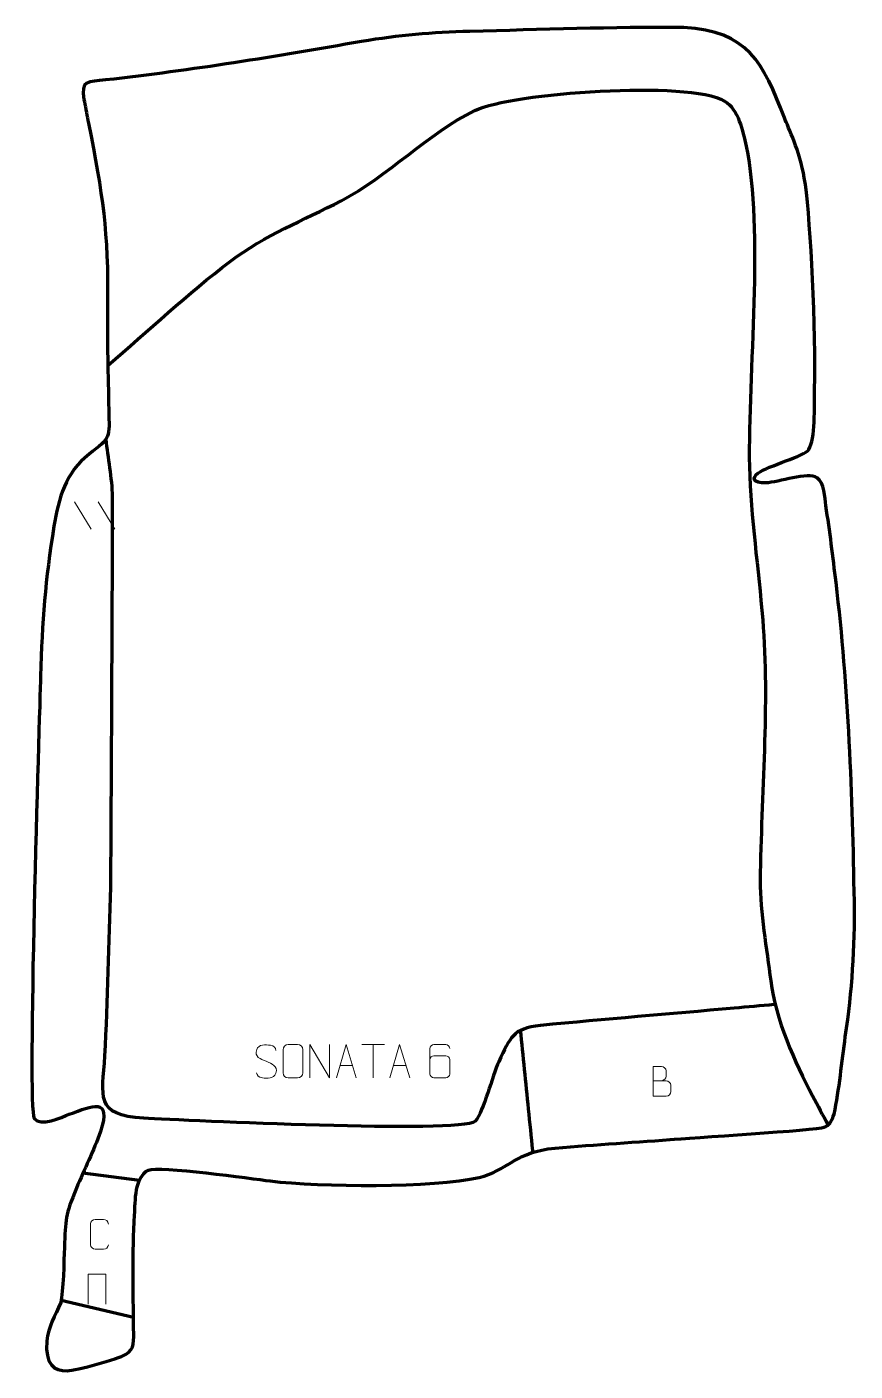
# Model space of a CAD drawing. Header units: millimetres. Extents: x -652 to -32, y -109 to 897.
import ezdxf

# ---------------------------------------------------------------- set-up
doc = ezdxf.new("R2010")
doc.units = ezdxf.units.MM
doc.header["$MEASUREMENT"] = 0
doc.layers.add('layer 2', color=7, linetype='Continuous')
doc.layers.add('layer 3', color=7, linetype='Continuous')

msp = doc.modelspace()

# ---------------------------------------------------------------- linework, layer by layer
at = {"layer": 'layer 2', "color": 142, "lineweight": 158}
for points, knots in [([(-591.4655, 644.0328), (-561.3646, 669.7991), (-531.3729, 697.9307), (-499.923, 721.8227), (-499.923, 721.8227), (-473.5696, 741.8428), (-445.4464, 752.3821), (-416.6813, 767.3439), (-416.6813, 767.3439), (-381.3496, 785.7212), (-352.0621, 817.5389), (-316.5841, 834.8997), (-316.5841, 834.8997), (-289.2338, 848.2833), (-156.2707, 857.7253), (-129.6027, 841.9613), (-129.6027, 841.9613), (-119.3384, 835.8938), (-115.8927, 819.2534), (-113.5272, 808.2798), (-113.5272, 808.2798), (-100.0129, 745.5861), (-112.2789, 638.1568), (-111.0556, 568.2957), (-111.0556, 568.2957), (-109.9651, 529.6408), (-104.2399, 492.0339), (-101.0784, 453.6263), (-101.0784, 453.6263), (-95.8953, 390.6576), (-102.2272, 321.9933), (-102.9928, 258.4868), (-102.9928, 258.4868), (-102.9919, 234.1128), (-98.007, 207.6432), (-95.0605, 183.214), (-95.0605, 183.214), (-91.4796, 155.0917), (-77.2009, 122.0385), (-63.7134, 97.1515), (-63.7134, 97.1515), (-59.8146, 89.9574), (-56.0174, 82.7092), (-52.1872, 75.4786)], [0, 0, 0, 0, 0.083333333, 0.083333333, 0.083333333, 0.083333333, 0.166666667, 0.166666667, 0.166666667, 0.166666667, 0.25, 0.25, 0.25, 0.25, 0.333333333, 0.333333333, 0.333333333, 0.333333333, 0.416666667, 0.416666667, 0.416666667, 0.416666667, 0.5, 0.5, 0.5, 0.5, 0.583333333, 0.583333333, 0.583333333, 0.583333333, 0.666666667, 0.666666667, 0.666666667, 0.666666667, 0.75, 0.75, 0.75, 0.75, 0.833333333, 0.833333333, 0.833333333, 0.833333333, 1, 1, 1, 1]), ([(-92.5596, 165.5317), (-102.5221, 164.6356), (-112.4845, 163.7396), (-122.447, 162.8435), (-122.447, 162.8435), (-170.772, 158.5082), (-219.1301, 154.5375), (-267.433, 149.9592), (-267.433, 149.9592), (-288.6124, 147.2199), (-290.015, 141.2065), (-298.6275, 122.7943), (-298.6275, 122.7943), (-303.7352, 111.8749), (-309.8687, 86.1394), (-316.314, 78.151), (-316.314, 78.151), (-328.2198, 68.8397), (-532.6141, 78.7816), (-564.4438, 80.495), (-564.4438, 80.495), (-601.8657, 82.6144), (-595.4167, 96.5615), (-593.691, 127.12), (-593.691, 127.12), (-591.3273, 168.9761), (-590.7601, 211.5207), (-589.1832, 253.5055), (-589.1832, 253.5055), (-588.7509, 350.079), (-588.1071, 446.6976), (-587.8801, 543.2661), (-587.8801, 543.2661), (-587.8489, 556.5157), (-590.757, 572.5955), (-592.4335, 586.0737), (-592.4335, 586.0737), (-592.4335, 586.0737), (-592.7993, 589.0148), (-592.7993, 589.0148)], [0, 0, 0, 0, 0.090909091, 0.090909091, 0.090909091, 0.090909091, 0.181818182, 0.181818182, 0.181818182, 0.181818182, 0.272727273, 0.272727273, 0.272727273, 0.272727273, 0.363636364, 0.363636364, 0.363636364, 0.363636364, 0.454545455, 0.454545455, 0.454545455, 0.454545455, 0.545454545, 0.545454545, 0.545454545, 0.545454545, 0.636363636, 0.636363636, 0.636363636, 0.636363636, 0.727272727, 0.727272727, 0.727272727, 0.727272727, 0.818181818, 0.818181818, 0.818181818, 0.818181818, 1, 1, 1, 1]), ([(-282.6632, 146.6138), (-280.6554, 126.8769), (-278.6477, 107.14), (-276.6399, 87.4032), (-276.6399, 87.4032), (-275.5858, 77.0413), (-274.5318, 66.6794), (-273.4777, 56.3176), (-273.4777, 56.3176), (-273.4777, 56.3176), (-273.3271, 54.8373), (-273.3271, 54.8373)], [0, 0, 0, 0, 0.25, 0.25, 0.25, 0.25, 0.5, 0.5, 0.5, 0.5, 1, 1, 1, 1])]:
    msp.add_open_spline(points, degree=3, knots=knots, dxfattribs=at)
at = {"layer": 'layer 2', "color": 250, "lineweight": 9}
for points in [[(-616.3257, 541.8791), (-616.3257, 541.8791), (-603.9614, 521.3348), (-603.9614, 521.3348)], [(-598.5958, 541.8791), (-598.5958, 541.8791), (-586.2315, 521.3348), (-586.2315, 521.3348)], [(-401.3509, 135.558), (-401.3509, 135.558), (-384.3637, 135.558), (-384.3637, 135.558)], [(-392.8571, 110.628), (-392.8571, 110.628), (-392.8571, 135.5815), (-392.8571, 135.5815)], [(-417.6051, 119.8774), (-417.6051, 119.8774), (-408.1094, 119.8774), (-408.1094, 119.8774)], [(-377.6051, 119.8774), (-377.6051, 119.8774), (-368.1094, 119.8774), (-368.1094, 119.8774)]]:
    msp.add_open_spline(points, degree=3, dxfattribs=at)
for points, knots in [([(-472.8572, 123.1048), (-477.1055, 124.5752), (-482.0136, 126.371), (-480.0085, 131.8913), (-480.0085, 131.8913), (-478.505, 136.0312), (-473.2914, 135.6427), (-469.6878, 135.0416), (-469.6878, 135.0416), (-466.8272, 134.5644), (-465.9625, 133.3512), (-465.6519, 131.2671)], [0, 0, 0, 0, 0.25, 0.25, 0.25, 0.25, 0.5, 0.5, 0.5, 0.5, 1, 1, 1, 1]), ([(-456.3768, 135.5812), (-454.0511, 135.5812), (-451.725, 135.5812), (-449.3989, 135.5812), (-449.3989, 135.5812), (-447.4523, 135.6168), (-445.4609, 134.1252), (-445.4342, 131.6876), (-445.4342, 131.6876), (-445.4346, 125.9407), (-445.4346, 120.1934), (-445.4342, 114.4457), (-445.4342, 114.4457), (-445.574, 112.1223), (-447.2512, 110.6427), (-449.3989, 110.6319), (-449.3989, 110.6319), (-451.7308, 110.6323), (-454.0627, 110.6323), (-456.3942, 110.6319), (-456.3942, 110.6319), (-458.3192, 110.5265), (-460.2913, 112.411), (-460.2801, 114.4283), (-460.2801, 114.4283), (-460.2798, 120.1984), (-460.2798, 125.9681), (-460.2801, 131.7374), (-460.2801, 131.7374), (-460.2759, 133.8755), (-458.5292, 135.5947), (-456.3768, 135.5812)], [0, 0, 0, 0, 0.111111111, 0.111111111, 0.111111111, 0.111111111, 0.222222222, 0.222222222, 0.222222222, 0.222222222, 0.333333333, 0.333333333, 0.333333333, 0.333333333, 0.444444444, 0.444444444, 0.444444444, 0.444444444, 0.555555556, 0.555555556, 0.555555556, 0.555555556, 0.666666667, 0.666666667, 0.666666667, 0.666666667, 0.777777778, 0.777777778, 0.777777778, 0.777777778, 1, 1, 1, 1]), ([(-440.1846, 110.628), (-440.1846, 110.628), (-440.1846, 135.5815), (-440.1846, 135.5815), (-440.1846, 135.5815), (-440.1846, 135.5815), (-425.5298, 110.628), (-425.5298, 110.628), (-425.5298, 110.628), (-425.5298, 110.628), (-425.5298, 135.5815), (-425.5298, 135.5815)], [0, 0, 0, 0, 0.25, 0.25, 0.25, 0.25, 0.5, 0.5, 0.5, 0.5, 1, 1, 1, 1]), ([(-420.3277, 110.628), (-420.3277, 110.628), (-412.9567, 135.5815), (-412.9567, 135.5815), (-412.9567, 135.5815), (-412.9567, 135.5815), (-405.3868, 110.628), (-405.3868, 110.628)], [0, 0, 0, 0, 0.333333333, 0.333333333, 0.333333333, 0.333333333, 1, 1, 1, 1]), ([(-380.3277, 110.628), (-380.3277, 110.628), (-372.9567, 135.5815), (-372.9567, 135.5815), (-372.9567, 135.5815), (-372.9567, 135.5815), (-365.3868, 110.628), (-365.3868, 110.628)], [0, 0, 0, 0, 0.333333333, 0.333333333, 0.333333333, 0.333333333, 1, 1, 1, 1]), ([(-335.4274, 132.6454), (-335.4515, 133.9849), (-336.8077, 135.6381), (-338.3796, 135.6038), (-338.3796, 135.6038), (-341.3644, 135.6035), (-344.3496, 135.6035), (-347.335, 135.6038), (-347.335, 135.6038), (-348.5541, 135.6187), (-350.2823, 134.1811), (-350.2873, 132.6454), (-350.2873, 132.6454), (-350.287, 126.2849), (-350.287, 119.9241), (-350.2873, 113.5634), (-350.2873, 113.5634), (-350.2826, 112.4005), (-348.5541, 110.6294), (-347.335, 110.605), (-347.335, 110.605), (-344.3496, 110.6053), (-341.3644, 110.6053), (-338.3796, 110.605), (-338.3796, 110.605), (-337.1015, 110.6488), (-335.4318, 112.2633), (-335.4274, 113.5634), (-335.4274, 113.5634), (-335.4274, 117.1467), (-335.4274, 120.7298), (-335.4274, 124.3125), (-335.4274, 124.3125), (-335.4659, 125.7907), (-337.0486, 127.2236), (-338.3796, 127.2216), (-338.3796, 127.2216), (-341.3644, 127.2219), (-344.3496, 127.2219), (-347.335, 127.2216), (-347.335, 127.2216), (-348.6645, 127.2266), (-350.3075, 125.7193), (-350.2658, 124.2908)], [0, 0, 0, 0, 0.083333333, 0.083333333, 0.083333333, 0.083333333, 0.166666667, 0.166666667, 0.166666667, 0.166666667, 0.25, 0.25, 0.25, 0.25, 0.333333333, 0.333333333, 0.333333333, 0.333333333, 0.416666667, 0.416666667, 0.416666667, 0.416666667, 0.5, 0.5, 0.5, 0.5, 0.583333333, 0.583333333, 0.583333333, 0.583333333, 0.666666667, 0.666666667, 0.666666667, 0.666666667, 0.75, 0.75, 0.75, 0.75, 0.833333333, 0.833333333, 0.833333333, 0.833333333, 1, 1, 1, 1]), ([(-472.8572, 123.1047), (-468.8386, 121.458), (-463.8091, 119.5697), (-465.6431, 114.2094), (-465.6431, 114.2094), (-467.1029, 109.943), (-472.0137, 110.1997), (-475.7398, 110.7544), (-475.7398, 110.7544), (-478.4898, 111.1642), (-479.7107, 112.3777), (-480.0887, 114.4899)], [0, 0, 0, 0, 0.25, 0.25, 0.25, 0.25, 0.5, 0.5, 0.5, 0.5, 1, 1, 1, 1]), ([(-183.2175, 108.5526), (-179.9585, 108.553), (-176.6991, 108.553), (-173.4394, 108.5526), (-173.4394, 108.5526), (-171.6701, 108.5371), (-169.9472, 106.9821), (-169.9472, 105.1463), (-169.9472, 105.1463), (-169.9475, 104.1355), (-169.9475, 101.4042), (-169.9472, 100.3931), (-169.9472, 100.3931), (-169.9313, 98.729), (-171.3126, 96.9252), (-173.392, 96.9404), (-173.392, 96.9404), (-176.652, 96.9407), (-179.9117, 96.9407), (-183.171, 96.9404), (-183.171, 96.9404), (-183.171, 104.3908), (-183.171, 111.8409), (-183.171, 119.2907), (-183.171, 119.2907), (-181.0449, 119.2907), (-178.9185, 119.2907), (-176.792, 119.2907), (-176.792, 119.2907), (-175.2865, 119.3065), (-173.4085, 117.5953), (-173.3926, 115.8376), (-173.3926, 115.8376), (-173.393, 113.987), (-173.393, 113.8563), (-173.3926, 112.0054), (-173.3926, 112.0054), (-173.3772, 110.1548), (-175.0381, 108.5371), (-176.8385, 108.5526)], [0, 0, 0, 0, 0.090909091, 0.090909091, 0.090909091, 0.090909091, 0.181818182, 0.181818182, 0.181818182, 0.181818182, 0.272727273, 0.272727273, 0.272727273, 0.272727273, 0.363636364, 0.363636364, 0.363636364, 0.363636364, 0.454545455, 0.454545455, 0.454545455, 0.454545455, 0.545454545, 0.545454545, 0.545454545, 0.545454545, 0.636363636, 0.636363636, 0.636363636, 0.636363636, 0.727272727, 0.727272727, 0.727272727, 0.727272727, 0.818181818, 0.818181818, 0.818181818, 0.818181818, 1, 1, 1, 1]), ([(-591.0786, -14.2138), (-591.2038, -16.2948), (-592.706, -17.62), (-594.6297, -17.6297), (-594.6297, -17.6297), (-596.7183, -17.6294), (-598.8069, -17.6294), (-600.8952, -17.6297), (-600.8952, -17.6297), (-602.6194, -17.7241), (-604.3858, -16.0362), (-604.3758, -14.2294), (-604.3758, -14.2294), (-604.3754, -9.0612), (-604.3754, -3.8935), (-604.3758, 1.2739), (-604.3758, 1.2739), (-604.372, 3.189), (-602.8075, 4.7289), (-600.8796, 4.7168), (-600.8796, 4.7168), (-598.7966, 4.7168), (-596.7131, 4.7168), (-594.6297, 4.7168), (-594.6297, 4.7168), (-592.8862, 4.7486), (-591.1025, 3.4127), (-591.0786, 1.2293)], [0, 0, 0, 0, 0.125, 0.125, 0.125, 0.125, 0.25, 0.25, 0.25, 0.25, 0.375, 0.375, 0.375, 0.375, 0.5, 0.5, 0.5, 0.5, 0.625, 0.625, 0.625, 0.625, 0.75, 0.75, 0.75, 0.75, 1, 1, 1, 1]), ([(-606.1046, -58.7266), (-606.1046, -58.7266), (-606.1046, -36.3763), (-606.1046, -36.3763), (-606.1046, -36.3763), (-606.1046, -36.3763), (-592.9863, -36.3763), (-592.9863, -36.3763), (-592.9863, -36.3763), (-592.9863, -36.3763), (-592.9863, -58.7266), (-592.9863, -58.7266)], [0, 0, 0, 0, 0.25, 0.25, 0.25, 0.25, 0.5, 0.5, 0.5, 0.5, 1, 1, 1, 1])]:
    msp.add_open_spline(points, degree=3, knots=knots, dxfattribs=at)
at = {"layer": 'layer 2', "color": 142, "lineweight": 158}
for points in [[(-567.8775, 33.7707), (-567.8775, 33.7707), (-610.1397, 39.2018), (-610.1397, 39.2018)], [(-626.3763, -55.7668), (-626.3763, -55.7668), (-572.2665, -68.4919), (-572.2665, -68.4919)]]:
    msp.add_open_spline(points, degree=3, dxfattribs=at)
at = {"layer": 'layer 3', "color": 242, "lineweight": 158}
msp.add_open_spline([(-609.3458, 843.0941), (-612.1137, 857.8213), (-606.0526, 856.3611), (-593.1068, 857.7518), (-593.1068, 857.7518), (-528.2008, 864.9656), (-465.6576, 875.2709), (-401.4102, 886.5165), (-401.4102, 886.5165), (-373.5239, 891.2211), (-348.6037, 893.3092), (-320.3688, 894.042), (-320.3688, 894.042), (-267.2332, 895.4037), (-213.3653, 897.4681), (-160.2575, 896.9507), (-160.2575, 896.9507), (-111.97, 894.4717), (-100.8843, 870.7154), (-84.7592, 829.3553), (-84.7592, 829.3553), (-81.767, 821.6803), (-73.4014, 804.8265), (-69.9163, 784.4698), (-69.9163, 784.4698), (-65.8398, 760.6582), (-61.4694, 685.5758), (-62.1336, 632.5223), (-62.1336, 632.5223), (-62.417, 609.8827), (-61.6587, 589.6787), (-66.5271, 581.1705), (-66.5271, 581.1705), (-69.4347, 576.0891), (-97.024, 569.0183), (-104.6399, 563.3396), (-104.6399, 563.3396), (-109.1618, 559.9679), (-108.7902, 555.7324), (-98.7941, 556.0816), (-98.7941, 556.0816), (-89.1226, 556.4194), (-67.1808, 564.5066), (-60.3081, 559.8959), (-60.3081, 559.8959), (-54.669, 556.1127), (-54.6697, 545.2909), (-53.7975, 539.0673), (-53.7975, 539.0673), (-50.724, 519.9729), (-48.4904, 500.7408), (-46.1612, 481.5444), (-46.1612, 481.5444), (-36.684, 403.5138), (-33.7542, 321.4173), (-32.4501, 242.793), (-32.4501, 242.793), (-31.8679, 207.6959), (-34.1549, 176.1395), (-39.2009, 141.427), (-39.2009, 141.427), (-41.8466, 122.8417), (-43.7074, 101.6999), (-47.6054, 83.6184), (-47.6054, 83.6184), (-49.1007, 78.0394), (-51.6971, 75.1634), (-55.0363, 73.6975), (-55.0363, 73.6975), (-59.563, 71.7103), (-158.0943, 65.5083), (-170.4226, 64.5279), (-170.4226, 64.5279), (-200.873, 62.1064), (-231.71, 60.4442), (-262.067, 57.5236), (-262.067, 57.5236), (-287.3728, 53.4504), (-293.0545, 41.0257), (-313.2904, 36.1862), (-313.2904, 36.1862), (-347.5728, 28.3038), (-432.5191, 28.9057), (-469.9824, 33.5248), (-469.9824, 33.5248), (-483.2674, 35.1927), (-553.8927, 45.0693), (-561.073, 41.5506), (-561.073, 41.5506), (-571.4535, 36.4638), (-570.837, 18.2643), (-571.4259, 8.1551), (-571.4259, 8.1551), (-573.1093, -20.7411), (-572.5359, -48.4965), (-572.1424, -77.3324), (-572.1424, -77.3324), (-572.0334, -85.6324), (-571.2996, -92.6712), (-577.7724, -96.3004), (-577.7724, -96.3004), (-583.9338, -99.7554), (-615.3136, -108.4179), (-621.8601, -108.5967), (-621.8601, -108.5967), (-631.6998, -108.8655), (-638.6149, -103.8776), (-637.1146, -86.3682), (-637.1146, -86.3682), (-636.1719, -75.3658), (-630.9417, -67.4414), (-626.7499, -57.5812), (-626.7499, -57.5812), (-624.7926, -49.571), (-624.3442, -25.7265), (-624.0024, -16.5378), (-624.0024, -16.5378), (-623.2112, 4.738), (-623.4596, 7.7107), (-614.9484, 28.1017), (-614.9484, 28.1017), (-609.0139, 42.3195), (-602.2362, 55.9092), (-596.9061, 70.421), (-596.9061, 70.421), (-588.5304, 96.7505), (-603.0479, 89.8931), (-620.3192, 83.397), (-620.3192, 83.397), (-625.8186, 81.3285), (-642.3736, 73.746), (-646.6179, 80.3414), (-646.6179, 80.3414), (-652.0914, 88.8468), (-642.7649, 380.3215), (-641.8019, 411.3982), (-641.8019, 411.3982), (-640.6412, 452.4824), (-638.4527, 483.2619), (-631.7947, 523.5744), (-631.7947, 523.5744), (-628.1987, 544.6276), (-623.3203, 563.8654), (-605.5073, 577.5549), (-605.5073, 577.5549), (-588.8996, 590.318), (-590.3309, 589.6374), (-590.7784, 610.8865), (-590.7784, 610.8865), (-591.3277, 636.9691), (-592.0008, 661.9569), (-591.6802, 688.1139), (-591.6802, 688.1139), (-590.9843, 744.8804), (-595.3493, 771.6434), (-605.9329, 825.3375), (-605.9329, 825.3375), (-606.9893, 830.7607), (-608.0333, 836.1856), (-609.0653, 841.6134), (-609.0653, 841.6134), (-609.0653, 841.6134), (-609.3458, 843.0941), (-609.3458, 843.0941)], degree=3, knots=[0, 0, 0, 0, 0.023809524, 0.023809524, 0.023809524, 0.023809524, 0.047619048, 0.047619048, 0.047619048, 0.047619048, 0.071428571, 0.071428571, 0.071428571, 0.071428571, 0.095238095, 0.095238095, 0.095238095, 0.095238095, 0.119047619, 0.119047619, 0.119047619, 0.119047619, 0.142857143, 0.142857143, 0.142857143, 0.142857143, 0.166666667, 0.166666667, 0.166666667, 0.166666667, 0.19047619, 0.19047619, 0.19047619, 0.19047619, 0.214285714, 0.214285714, 0.214285714, 0.214285714, 0.238095238, 0.238095238, 0.238095238, 0.238095238, 0.261904762, 0.261904762, 0.261904762, 0.261904762, 0.285714286, 0.285714286, 0.285714286, 0.285714286, 0.30952381, 0.30952381, 0.30952381, 0.30952381, 0.333333333, 0.333333333, 0.333333333, 0.333333333, 0.357142857, 0.357142857, 0.357142857, 0.357142857, 0.380952381, 0.380952381, 0.380952381, 0.380952381, 0.404761905, 0.404761905, 0.404761905, 0.404761905, 0.428571429, 0.428571429, 0.428571429, 0.428571429, 0.452380952, 0.452380952, 0.452380952, 0.452380952, 0.476190476, 0.476190476, 0.476190476, 0.476190476, 0.5, 0.5, 0.5, 0.5, 0.523809524, 0.523809524, 0.523809524, 0.523809524, 0.547619048, 0.547619048, 0.547619048, 0.547619048, 0.571428571, 0.571428571, 0.571428571, 0.571428571, 0.595238095, 0.595238095, 0.595238095, 0.595238095, 0.619047619, 0.619047619, 0.619047619, 0.619047619, 0.642857143, 0.642857143, 0.642857143, 0.642857143, 0.666666667, 0.666666667, 0.666666667, 0.666666667, 0.69047619, 0.69047619, 0.69047619, 0.69047619, 0.714285714, 0.714285714, 0.714285714, 0.714285714, 0.738095238, 0.738095238, 0.738095238, 0.738095238, 0.761904762, 0.761904762, 0.761904762, 0.761904762, 0.785714286, 0.785714286, 0.785714286, 0.785714286, 0.80952381, 0.80952381, 0.80952381, 0.80952381, 0.833333333, 0.833333333, 0.833333333, 0.833333333, 0.857142857, 0.857142857, 0.857142857, 0.857142857, 0.880952381, 0.880952381, 0.880952381, 0.880952381, 0.904761905, 0.904761905, 0.904761905, 0.904761905, 0.928571429, 0.928571429, 0.928571429, 0.928571429, 0.952380952, 0.952380952, 0.952380952, 0.952380952, 1, 1, 1, 1], dxfattribs=at)

doc.saveas('drawing.dxf')
